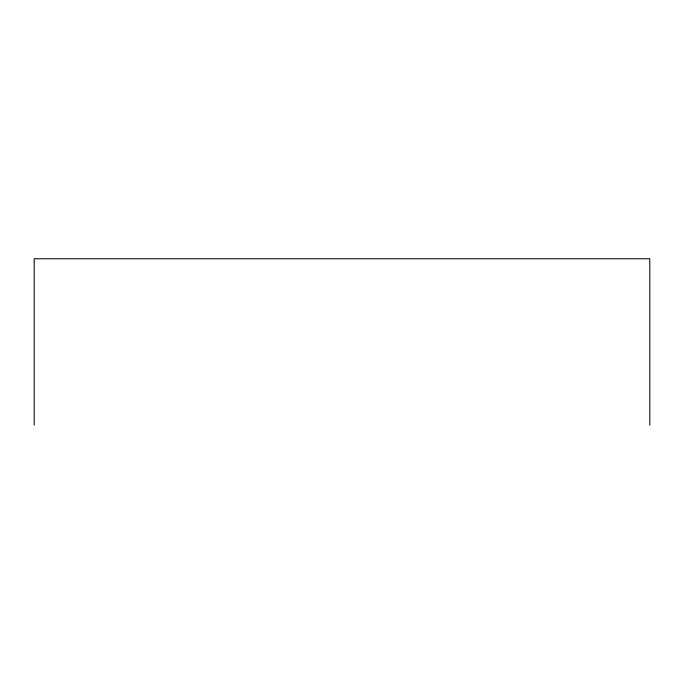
<?xml version="1.0" encoding="UTF-8"?>
<svg xmlns="http://www.w3.org/2000/svg" width="684" height="684" viewBox="0 0 684 684"><rect width="100%" height="100%" fill="white"/><g stroke="black" fill="none" stroke-linecap="round" stroke-linejoin="round"><path stroke-width="1.03" d="M649.8 425.251L649.8 258.749L34.2 258.749L34.2 425.251"/></g></svg>
